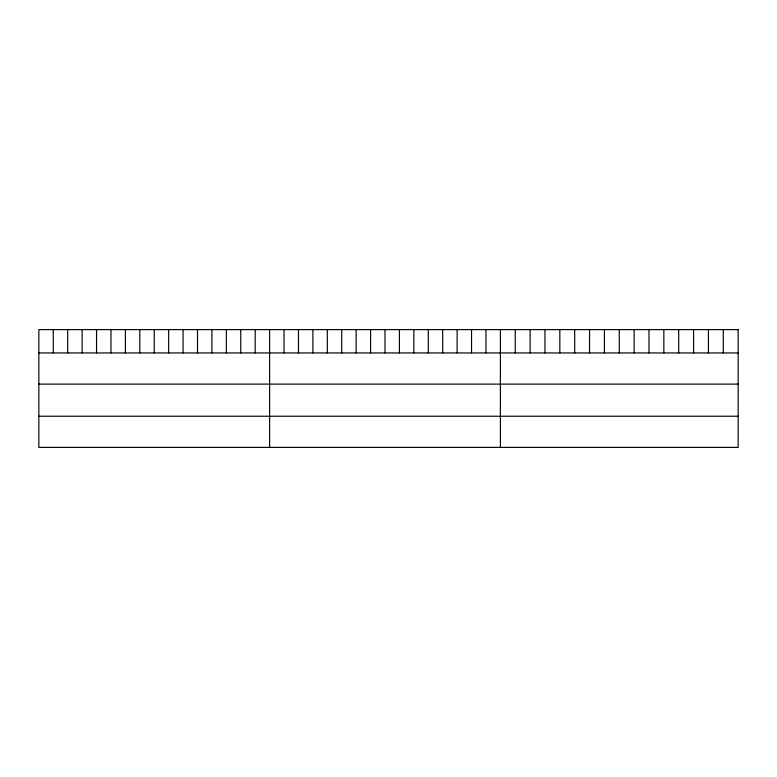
<?xml version="1.0" encoding="UTF-8"?>
<svg xmlns="http://www.w3.org/2000/svg" width="777" height="777" viewBox="0 0 777 777"><rect width="100%" height="100%" fill="white"/><g stroke="black" fill="none" stroke-linecap="round" stroke-linejoin="round"><path stroke-width="1.17" d="M38.85 352.943L738.15 352.943M38.85 384.11L738.15 384.11M38.85 416.229L738.15 416.229M723.29 329.603L723.29 352.943M708.43 329.603L708.43 352.943M693.57 329.603L693.57 352.943M678.709 329.603L678.709 352.943M663.849 329.603L663.849 352.943M648.989 329.603L648.989 352.943M634.129 329.603L634.129 352.943M619.269 329.603L619.269 352.943M604.409 329.603L604.409 352.943M589.549 329.603L589.549 352.943M574.689 329.603L574.689 352.943M559.828 329.603L559.828 352.943M544.968 329.603L544.968 352.943M530.108 329.603L530.108 352.943M515.248 329.603L515.248 352.943M500.388 329.603L500.388 447.397M485.965 329.603L485.965 352.943M471.542 329.603L471.542 352.943M457.119 329.603L457.119 352.943M442.696 329.603L442.696 352.943M428.273 329.603L428.273 352.943M413.85 329.603L413.85 352.943M399.427 329.603L399.427 352.943M385.003 329.603L385.003 352.943M370.58 329.603L370.58 352.943M356.157 329.603L356.157 352.943M341.734 329.603L341.734 352.943M327.311 329.603L327.311 352.943M312.888 329.603L312.888 352.943M298.465 329.603L298.465 352.943M284.042 329.603L284.042 352.943M269.619 329.603L269.619 447.397M255.196 329.603L255.196 352.943M240.773 329.603L240.773 352.943M226.35 329.603L226.35 352.943M211.927 329.603L211.927 352.943M197.504 329.603L197.504 352.943M183.081 329.603L183.081 352.943M168.658 329.603L168.658 352.943M154.234 329.603L154.234 352.943M139.811 329.603L139.811 352.943M125.388 329.603L125.388 352.943M110.965 329.603L110.965 352.943M96.542 329.603L96.542 352.943M82.119 329.603L82.119 352.943M67.696 329.603L67.696 352.943M53.273 329.603L53.273 352.943M738.15 329.603L38.85 329.603L38.85 447.397L738.15 447.397L738.15 329.603"/></g></svg>
